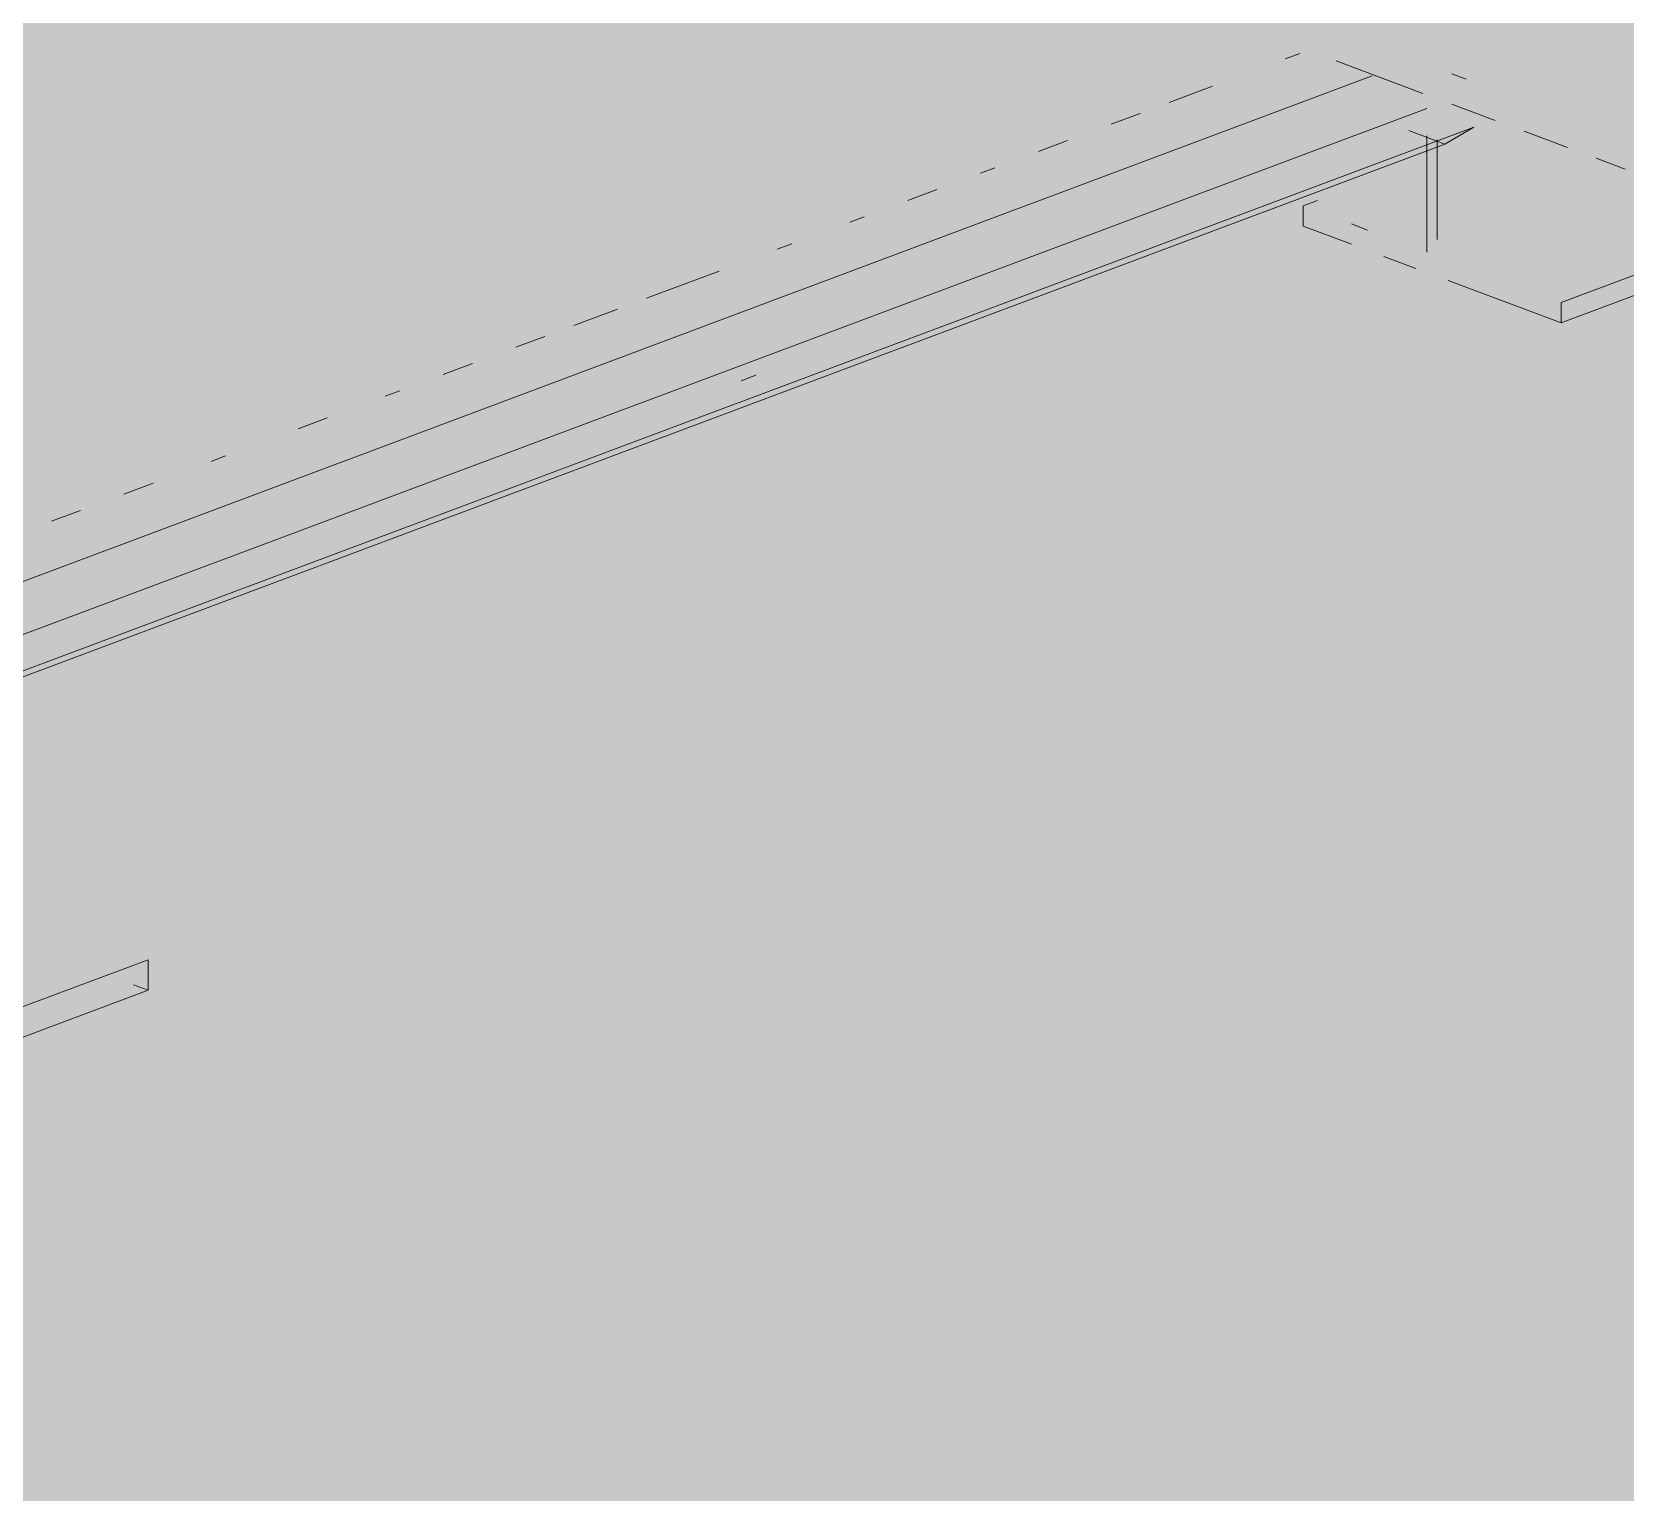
# Paper-space layout '03 3D Building and Roof' of a CAD drawing. Header units: millimetres. Extents: x 5 to 415, y 5 to 292.
# Drawn here: x 171.69 to 178.55, y 85.89 to 92.18 of the extents above; entities that cross this region are included whole.
import ezdxf

# ---------------------------------------------------------------- set-up
doc = ezdxf.new("R2010")
doc.units = ezdxf.units.MM
doc.layers.add('EXISTING', color=7, linetype='Continuous')
doc.layers.add('IMAGES', color=7, linetype='Continuous')

# ---------------------------------------------------------------- blocks, each defined once
blk = doc.blocks.new('SHEET_03')
at = {"layer": 'EXISTING', "color": 250, "lineweight": 9}
for p, q in [((177.086, 92.059), (177.1485, 92.0824)), ((177.6788, 91.9111), (177.3057, 92.0509)), ((169.7756, 89.1077), (177.461, 91.9867)), ((177.8032, 91.9957), (177.8653, 91.9724)), ((176.5862, 91.8717), (176.7736, 91.9419)), ((177.6961, 91.8464), (170.1357, 89.0142)), ((177.9897, 91.7947), (177.8032, 91.8646)), ((176.3362, 91.7781), (176.4612, 91.8249)), ((170.3379, 88.9331), (177.8983, 91.7652)), ((176.0238, 91.6611), (176.1488, 91.7079)), ((177.7733, 91.693), (177.6189, 91.7509)), ((177.6961, 91.7282), (177.6961, 91.2272)), ((177.7405, 91.2822), (177.7405, 91.7116)), ((177.8983, 91.7652), (177.7733, 91.693)), ((178.3006, 91.6782), (178.1141, 91.7481)), ((170.3379, 88.9076), (177.7733, 91.693)), ((178.5493, 91.585), (178.4249, 91.6316)), ((175.7739, 91.5674), (175.8364, 91.5908)), ((175.4615, 91.4504), (175.5865, 91.4972)), ((177.2252, 91.4504), (177.1628, 91.427)), ((177.1628, 91.427), (177.1628, 91.3396)), ((175.2116, 91.3568), (175.274, 91.3802)), ((177.1628, 91.3396), (177.3711, 91.2616)), ((177.4406, 91.3229), (177.3711, 91.349)), ((178.2738, 91.0108), (179.1474, 91.3381)), ((178.2738, 90.9234), (179.3346, 91.3208)), ((174.8991, 91.2398), (174.9616, 91.2632)), ((177.51, 91.2095), (177.6489, 91.1575)), ((174.3368, 91.0291), (174.6492, 91.1461)), ((177.7878, 91.1055), (178.2738, 90.9234)), ((174.0244, 90.9121), (174.2118, 90.9823)), ((178.2738, 90.9234), (178.2738, 91.0108)), ((173.7745, 90.8184), (173.8994, 90.8653)), ((173.462, 90.7014), (173.587, 90.7482)), ((174.7447, 90.6742), (174.8071, 90.6976)), ((173.2121, 90.6078), (173.2746, 90.6312)), ((172.8372, 90.4673), (172.9622, 90.5142)), ((172.4623, 90.3269), (172.5248, 90.3503)), ((172.0874, 90.1865), (172.2124, 90.2333)), ((171.775, 90.0694), (171.9, 90.1162)), ((171.0246, 87.7454), (172.1912, 88.1824)), ((172.1912, 88.0513), (172.1912, 88.1824)), ((172.129, 88.0746), (172.1912, 88.0513)), ((172.1912, 88.0513), (171.0246, 87.6143))]:
    blk.add_line(p, q, dxfattribs=at)
at = {"layer": 'IMAGES', "color": 7}
for points in [[(162.3267, 92.1143), (175.8644, 92.1143), (162.3267, 92.2857), (175.8644, 92.2857)], [(175.8644, 92.1143), (176.2071, 92.1143), (175.8644, 92.2857), (176.2071, 92.2857)], [(176.2071, 92.1143), (176.3785, 92.1143), (176.2071, 92.2857), (176.3785, 92.2857)], [(176.3785, 92.1143), (176.5498, 92.1143), (176.3785, 92.2857), (176.5498, 92.2857)], [(176.5498, 91.9429), (176.7212, 91.9429), (176.5498, 92.2857), (176.7212, 92.2857)], [(176.7212, 92.1143), (176.8926, 92.1143), (176.7212, 92.2857), (176.8926, 92.2857)], [(176.8926, 92.1143), (177.0639, 92.1143), (176.8926, 92.2857), (177.0639, 92.2857)], [(177.0639, 92.1143), (177.2353, 92.1143), (177.0639, 92.2857), (177.2353, 92.2857)], [(177.2353, 92.1143), (177.4066, 92.1143), (177.2353, 92.2857), (177.4066, 92.2857)], [(177.4066, 92.1143), (177.578, 92.1143), (177.4066, 92.2857), (177.578, 92.2857)], [(177.578, 92.1143), (177.7494, 92.1143), (177.578, 92.2857), (177.7494, 92.2857)], [(177.7494, 92.1143), (177.9207, 92.1143), (177.7494, 92.2857), (177.9207, 92.2857)], [(177.9207, 91.9429), (178.0921, 91.9429), (177.9207, 92.2857), (178.0921, 92.2857)], [(178.0921, 92.1143), (178.2635, 92.1143), (178.0921, 92.2857), (178.2635, 92.2857)], [(178.2635, 92.1143), (178.4348, 92.1143), (178.2635, 92.2857), (178.4348, 92.2857)], [(178.4348, 92.1143), (178.6062, 92.1143), (178.4348, 92.2857), (178.6062, 92.2857)], [(162.6694, 91.9429), (175.8644, 91.9429), (162.6694, 92.1143), (175.8644, 92.1143)], [(175.8644, 91.9429), (176.0357, 91.9429), (175.8644, 92.1143), (176.0357, 92.1143)], [(176.0357, 91.9429), (176.2071, 91.9429), (176.0357, 92.1143), (176.2071, 92.1143)], [(176.2071, 91.9429), (176.3785, 91.9429), (176.2071, 92.1143), (176.3785, 92.1143)], [(176.3785, 91.9429), (176.5498, 91.9429), (176.3785, 92.1143), (176.5498, 92.1143)], [(176.7212, 91.9429), (176.8926, 91.9429), (176.7212, 92.1143), (176.8926, 92.1143)], [(176.8926, 91.9429), (177.0639, 91.9429), (176.8926, 92.1143), (177.0639, 92.1143)], [(177.0639, 91.9429), (177.4066, 91.9429), (177.0639, 92.1143), (177.4066, 92.1143)], [(177.4066, 91.9429), (177.578, 91.9429), (177.4066, 92.1143), (177.578, 92.1143)], [(177.578, 91.9429), (177.7494, 91.9429), (177.578, 92.1143), (177.7494, 92.1143)], [(177.7494, 91.7714), (177.9207, 91.7714), (177.7494, 92.1143), (177.9207, 92.1143)], [(178.0921, 91.9429), (178.2635, 91.9429), (178.0921, 92.1143), (178.2635, 92.1143)], [(178.2635, 91.7714), (178.4348, 91.7714), (178.2635, 92.1143), (178.4348, 92.1143)], [(178.4348, 91.9429), (178.6062, 91.9429), (178.4348, 92.1143), (178.6062, 92.1143)], [(163.0121, 91.7714), (175.3503, 91.7714), (163.0121, 91.9429), (175.3503, 91.9429)], [(175.3503, 91.7714), (175.5217, 91.7714), (175.3503, 91.9429), (175.5217, 91.9429)], [(175.5217, 91.7714), (175.693, 91.7714), (175.5217, 91.9429), (175.693, 91.9429)], [(175.693, 91.7714), (175.8644, 91.7714), (175.693, 91.9429), (175.8644, 91.9429)], [(175.8644, 91.4286), (176.0357, 91.4286), (175.8644, 91.9429), (176.0357, 91.9429)], [(176.0357, 91.7714), (176.2071, 91.7714), (176.0357, 91.9429), (176.2071, 91.9429)], [(176.2071, 91.7714), (176.3785, 91.7714), (176.2071, 91.9429), (176.3785, 91.9429)], [(176.3785, 91.7714), (176.5498, 91.7714), (176.3785, 91.9429), (176.5498, 91.9429)], [(176.5498, 91.7714), (176.8926, 91.7714), (176.5498, 91.9429), (176.8926, 91.9429)], [(176.8926, 91.7714), (177.0639, 91.7714), (176.8926, 91.9429), (177.0639, 91.9429)], [(177.0639, 91.7714), (177.4066, 91.7714), (177.0639, 91.9429), (177.4066, 91.9429)], [(177.4066, 91.7714), (177.7494, 91.7714), (177.4066, 91.9429), (177.7494, 91.9429)], [(177.9207, 91.7714), (178.0921, 91.7714), (177.9207, 91.9429), (178.0921, 91.9429)], [(178.0921, 91.7714), (178.2635, 91.7714), (178.0921, 91.9429), (178.2635, 91.9429)], [(178.4348, 91.7714), (178.6062, 91.7714), (178.4348, 91.9429), (178.6062, 91.9429)], [(163.6976, 91.6), (175.0076, 91.6), (163.6976, 91.7714), (175.0076, 91.7714)], [(175.0076, 91.6), (175.5217, 91.6), (175.0076, 91.7714), (175.5217, 91.7714)], [(175.5217, 91.6), (175.8644, 91.6), (175.5217, 91.7714), (175.8644, 91.7714)], [(176.0357, 91.6), (176.2071, 91.6), (176.0357, 91.7714), (176.2071, 91.7714)], [(176.2071, 91.6), (176.3785, 91.6), (176.2071, 91.7714), (176.3785, 91.7714)], [(176.3785, 91.6), (176.7212, 91.6), (176.3785, 91.7714), (176.7212, 91.7714)], [(176.7212, 91.4286), (176.8926, 91.4286), (176.7212, 91.7714), (176.8926, 91.7714)], [(176.8926, 91.6), (177.2353, 91.6), (176.8926, 91.7714), (177.2353, 91.7714)], [(177.2353, 91.6), (177.578, 91.6), (177.2353, 91.7714), (177.578, 91.7714)], [(177.578, 91.6), (177.7494, 91.6), (177.578, 91.7714), (177.7494, 91.7714)], [(177.7494, 91.6), (177.9207, 91.6), (177.7494, 91.7714), (177.9207, 91.7714)], [(177.9207, 91.6), (178.2635, 91.6), (177.9207, 91.7714), (178.2635, 91.7714)], [(178.2635, 91.6), (178.6062, 91.6), (178.2635, 91.7714), (178.6062, 91.7714)], [(164.2117, 91.4286), (174.6648, 91.4286), (164.2117, 91.6), (174.6648, 91.6)], [(174.6648, 91.4286), (174.8362, 91.4286), (174.6648, 91.6), (174.8362, 91.6)], [(174.8362, 91.4286), (175.0076, 91.4286), (174.8362, 91.6), (175.0076, 91.6)], [(175.0076, 91.4286), (175.1789, 91.4286), (175.0076, 91.6), (175.1789, 91.6)], [(175.1789, 91.4286), (175.3503, 91.4286), (175.1789, 91.6), (175.3503, 91.6)], [(175.3503, 91.4286), (175.5217, 91.4286), (175.3503, 91.6), (175.5217, 91.6)], [(175.5217, 91.4286), (175.8644, 91.4286), (175.5217, 91.6), (175.8644, 91.6)], [(176.0357, 91.2571), (176.3785, 91.2571), (176.0357, 91.6), (176.3785, 91.6)], [(176.3785, 91.2571), (176.5498, 91.2571), (176.3785, 91.6), (176.5498, 91.6)], [(176.5498, 91.4286), (176.7212, 91.4286), (176.5498, 91.6), (176.7212, 91.6)], [(176.8926, 91.4286), (177.4066, 91.4286), (176.8926, 91.6), (177.4066, 91.6)], [(177.4066, 91.4286), (177.578, 91.4286), (177.4066, 91.6), (177.578, 91.6)], [(177.578, 91.4286), (177.9207, 91.4286), (177.578, 91.6), (177.9207, 91.6)], [(177.9207, 91.4286), (178.0921, 91.4286), (177.9207, 91.6), (178.0921, 91.6)], [(178.0921, 91.4286), (178.2635, 91.4286), (178.0921, 91.6), (178.2635, 91.6)], [(178.2635, 91.4286), (178.4348, 91.4286), (178.2635, 91.6), (178.4348, 91.6)], [(178.4348, 91.4286), (178.6062, 91.4286), (178.4348, 91.6), (178.6062, 91.6)], [(164.3831, 91.2571), (174.1508, 91.2571), (164.3831, 91.4286), (174.1508, 91.4286)], [(174.1508, 91.2571), (174.4935, 91.2571), (174.1508, 91.4286), (174.4935, 91.4286)], [(174.4935, 91.2571), (174.6648, 91.2571), (174.4935, 91.4286), (174.6648, 91.4286)], [(174.6648, 91.2571), (174.8362, 91.2571), (174.6648, 91.4286), (174.8362, 91.4286)], [(174.8362, 91.2571), (175.0076, 91.2571), (174.8362, 91.4286), (175.0076, 91.4286)], [(175.0076, 91.2571), (175.1789, 91.2571), (175.0076, 91.4286), (175.1789, 91.4286)], [(175.1789, 91.2571), (175.693, 91.2571), (175.1789, 91.4286), (175.693, 91.4286)], [(175.693, 91.2571), (176.0357, 91.2571), (175.693, 91.4286), (176.0357, 91.4286)], [(176.5498, 91.2571), (177.0639, 91.2571), (176.5498, 91.4286), (177.0639, 91.4286)], [(177.0639, 91.2571), (177.4066, 91.2571), (177.0639, 91.4286), (177.4066, 91.4286)], [(177.4066, 91.2571), (177.578, 91.2571), (177.4066, 91.4286), (177.578, 91.4286)], [(177.578, 91.2571), (177.7494, 91.2571), (177.578, 91.4286), (177.7494, 91.4286)], [(177.7494, 91.2571), (177.9207, 91.2571), (177.7494, 91.4286), (177.9207, 91.4286)], [(177.9207, 91.2571), (178.0921, 91.2571), (177.9207, 91.4286), (178.0921, 91.4286)], [(178.0921, 91.2571), (178.2635, 91.2571), (178.0921, 91.4286), (178.2635, 91.4286)], [(178.2635, 91.2571), (178.6062, 91.2571), (178.2635, 91.4286), (178.6062, 91.4286)], [(164.8971, 91.0857), (173.6367, 91.0857), (164.8971, 91.2571), (173.6367, 91.2571)], [(173.6367, 91.0857), (174.1508, 91.0857), (173.6367, 91.2571), (174.1508, 91.2571)], [(174.1508, 91.0857), (174.4935, 91.0857), (174.1508, 91.2571), (174.4935, 91.2571)], [(174.4935, 91.0857), (174.6648, 91.0857), (174.4935, 91.2571), (174.6648, 91.2571)], [(174.6648, 90.9143), (175.0076, 90.9143), (174.6648, 91.2571), (175.0076, 91.2571)], [(175.0076, 91.0857), (175.1789, 91.0857), (175.0076, 91.2571), (175.1789, 91.2571)], [(175.1789, 91.0857), (175.3503, 91.0857), (175.1789, 91.2571), (175.3503, 91.2571)], [(175.3503, 91.0857), (176.0357, 91.0857), (175.3503, 91.2571), (176.0357, 91.2571)], [(176.0357, 91.0857), (176.5498, 91.0857), (176.0357, 91.2571), (176.5498, 91.2571)], [(176.5498, 91.0857), (176.8926, 91.0857), (176.5498, 91.2571), (176.8926, 91.2571)], [(176.8926, 91.0857), (177.0639, 91.0857), (176.8926, 91.2571), (177.0639, 91.2571)], [(177.0639, 91.0857), (177.2353, 91.0857), (177.0639, 91.2571), (177.2353, 91.2571)], [(177.2353, 91.0857), (177.578, 91.0857), (177.2353, 91.2571), (177.578, 91.2571)], [(177.578, 91.0857), (177.7494, 91.0857), (177.578, 91.2571), (177.7494, 91.2571)], [(177.7494, 91.0857), (177.9207, 91.0857), (177.7494, 91.2571), (177.9207, 91.2571)], [(177.9207, 91.0857), (178.0921, 91.0857), (177.9207, 91.2571), (178.0921, 91.2571)], [(178.0921, 91.0857), (178.2635, 91.0857), (178.0921, 91.2571), (178.2635, 91.2571)], [(178.2635, 91.0857), (178.4348, 91.0857), (178.2635, 91.2571), (178.4348, 91.2571)], [(178.4348, 91.0857), (178.6062, 91.0857), (178.4348, 91.2571), (178.6062, 91.2571)], [(165.5826, 90.9143), (173.2939, 90.9143), (165.5826, 91.0857), (173.2939, 91.0857)], [(173.2939, 90.9143), (173.6367, 90.9143), (173.2939, 91.0857), (173.6367, 91.0857)], [(173.6367, 90.9143), (173.808, 90.9143), (173.6367, 91.0857), (173.808, 91.0857)], [(173.808, 90.9143), (173.9794, 90.9143), (173.808, 91.0857), (173.9794, 91.0857)], [(173.9794, 90.9143), (174.1508, 90.9143), (173.9794, 91.0857), (174.1508, 91.0857)], [(174.1508, 90.9143), (174.4935, 90.9143), (174.1508, 91.0857), (174.4935, 91.0857)], [(174.4935, 90.9143), (174.6648, 90.9143), (174.4935, 91.0857), (174.6648, 91.0857)], [(175.0076, 90.9143), (175.1789, 90.9143), (175.0076, 91.0857), (175.1789, 91.0857)], [(175.1789, 90.9143), (175.5217, 90.9143), (175.1789, 91.0857), (175.5217, 91.0857)], [(175.5217, 90.9143), (175.693, 90.9143), (175.5217, 91.0857), (175.693, 91.0857)], [(175.693, 90.9143), (176.2071, 90.9143), (175.693, 91.0857), (176.2071, 91.0857)], [(176.2071, 90.9143), (176.3785, 90.9143), (176.2071, 91.0857), (176.3785, 91.0857)], [(176.3785, 90.9143), (176.5498, 90.9143), (176.3785, 91.0857), (176.5498, 91.0857)], [(176.5498, 90.9143), (176.7212, 90.9143), (176.5498, 91.0857), (176.7212, 91.0857)], [(176.7212, 90.9143), (176.8926, 90.9143), (176.7212, 91.0857), (176.8926, 91.0857)], [(176.8926, 90.9143), (177.0639, 90.9143), (176.8926, 91.0857), (177.0639, 91.0857)], [(177.0639, 90.9143), (177.2353, 90.9143), (177.0639, 91.0857), (177.2353, 91.0857)], [(177.2353, 90.9143), (177.4066, 90.9143), (177.2353, 91.0857), (177.4066, 91.0857)], [(177.4066, 90.9143), (177.578, 90.9143), (177.4066, 91.0857), (177.578, 91.0857)], [(177.578, 90.9143), (177.7494, 90.9143), (177.578, 91.0857), (177.7494, 91.0857)], [(177.7494, 90.9143), (178.0921, 90.9143), (177.7494, 91.0857), (178.0921, 91.0857)], [(178.0921, 90.9143), (178.2635, 90.9143), (178.0921, 91.0857), (178.2635, 91.0857)], [(178.2635, 90.9143), (178.7776, 90.9143), (178.2635, 91.0857), (178.7776, 91.0857)], [(165.9253, 90.7429), (172.7798, 90.7429), (165.9253, 90.9143), (172.7798, 90.9143)], [(172.7798, 90.7429), (172.9512, 90.7429), (172.7798, 90.9143), (172.9512, 90.9143)], [(172.9512, 90.5714), (173.1226, 90.5714), (172.9512, 90.9143), (173.1226, 90.9143)], [(173.1226, 90.7429), (173.2939, 90.7429), (173.1226, 90.9143), (173.2939, 90.9143)], [(173.2939, 90.7429), (173.6367, 90.7429), (173.2939, 90.9143), (173.6367, 90.9143)], [(173.6367, 90.7429), (173.808, 90.7429), (173.6367, 90.9143), (173.808, 90.9143)], [(173.808, 90.7429), (173.9794, 90.7429), (173.808, 90.9143), (173.9794, 90.9143)], [(173.9794, 90.7429), (174.3221, 90.7429), (173.9794, 90.9143), (174.3221, 90.9143)], [(174.3221, 90.7429), (174.6648, 90.7429), (174.3221, 90.9143), (174.6648, 90.9143)], [(174.6648, 90.7429), (174.8362, 90.7429), (174.6648, 90.9143), (174.8362, 90.9143)], [(174.8362, 90.7429), (175.1789, 90.7429), (174.8362, 90.9143), (175.1789, 90.9143)], [(175.1789, 90.7429), (175.3503, 90.7429), (175.1789, 90.9143), (175.3503, 90.9143)], [(175.3503, 90.7429), (175.5217, 90.7429), (175.3503, 90.9143), (175.5217, 90.9143)], [(175.5217, 90.7429), (175.693, 90.7429), (175.5217, 90.9143), (175.693, 90.9143)], [(175.693, 90.7429), (175.8644, 90.7429), (175.693, 90.9143), (175.8644, 90.9143)], [(175.8644, 90.7429), (176.0357, 90.7429), (175.8644, 90.9143), (176.0357, 90.9143)], [(176.0357, 90.7429), (176.2071, 90.7429), (176.0357, 90.9143), (176.2071, 90.9143)], [(176.2071, 90.7429), (176.3785, 90.7429), (176.2071, 90.9143), (176.3785, 90.9143)], [(176.3785, 90.7429), (176.5498, 90.7429), (176.3785, 90.9143), (176.5498, 90.9143)], [(176.5498, 90.7429), (177.578, 90.7429), (176.5498, 90.9143), (177.578, 90.9143)], [(177.578, 90.7429), (177.7494, 90.7429), (177.578, 90.9143), (177.7494, 90.9143)], [(177.7494, 90.7429), (177.9207, 90.7429), (177.7494, 90.9143), (177.9207, 90.9143)], [(177.9207, 90.7429), (178.0921, 90.7429), (177.9207, 90.9143), (178.0921, 90.9143)], [(178.0921, 90.7429), (178.6062, 90.7429), (178.0921, 90.9143), (178.6062, 90.9143)], [(166.4394, 90.5714), (172.2658, 90.5714), (166.4394, 90.7429), (172.2658, 90.7429)], [(172.2658, 90.5714), (172.4371, 90.5714), (172.2658, 90.7429), (172.4371, 90.7429)], [(172.4371, 90.5714), (172.6085, 90.5714), (172.4371, 90.7429), (172.6085, 90.7429)], [(172.6085, 90.5714), (172.7798, 90.5714), (172.6085, 90.7429), (172.7798, 90.7429)], [(172.7798, 90.5714), (172.9512, 90.5714), (172.7798, 90.7429), (172.9512, 90.7429)], [(173.1226, 90.5714), (173.2939, 90.5714), (173.1226, 90.7429), (173.2939, 90.7429)], [(173.2939, 90.5714), (173.4653, 90.5714), (173.2939, 90.7429), (173.4653, 90.7429)], [(173.4653, 90.5714), (173.6367, 90.5714), (173.4653, 90.7429), (173.6367, 90.7429)], [(173.6367, 90.5714), (174.1508, 90.5714), (173.6367, 90.7429), (174.1508, 90.7429)], [(174.1508, 90.5714), (174.4935, 90.5714), (174.1508, 90.7429), (174.4935, 90.7429)], [(174.4935, 90.5714), (174.6648, 90.5714), (174.4935, 90.7429), (174.6648, 90.7429)], [(174.6648, 90.5714), (174.8362, 90.5714), (174.6648, 90.7429), (174.8362, 90.7429)], [(174.8362, 90.5714), (175.1789, 90.5714), (174.8362, 90.7429), (175.1789, 90.7429)], [(175.1789, 90.5714), (175.5217, 90.5714), (175.1789, 90.7429), (175.5217, 90.7429)], [(175.5217, 90.5714), (175.693, 90.5714), (175.5217, 90.7429), (175.693, 90.7429)], [(175.693, 90.5714), (176.0357, 90.5714), (175.693, 90.7429), (176.0357, 90.7429)], [(176.0357, 90.5714), (176.2071, 90.5714), (176.0357, 90.7429), (176.2071, 90.7429)], [(176.2071, 90.5714), (178.0921, 90.5714), (176.2071, 90.7429), (178.0921, 90.7429)], [(178.0921, 90.5714), (178.6062, 90.5714), (178.0921, 90.7429), (178.6062, 90.7429)], [(166.7821, 90.4), (171.923, 90.4), (166.7821, 90.5714), (171.923, 90.5714)], [(171.923, 90.4), (172.0944, 90.4), (171.923, 90.5714), (172.0944, 90.5714)], [(172.0944, 90.4), (172.2658, 90.4), (172.0944, 90.5714), (172.2658, 90.5714)], [(172.2658, 90.4), (172.4371, 90.4), (172.2658, 90.5714), (172.4371, 90.5714)], [(172.4371, 90.4), (172.7798, 90.4), (172.4371, 90.5714), (172.7798, 90.5714)], [(172.7798, 90.4), (172.9512, 90.4), (172.7798, 90.5714), (172.9512, 90.5714)], [(172.9512, 90.4), (173.1226, 90.4), (172.9512, 90.5714), (173.1226, 90.5714)], [(173.1226, 90.4), (173.2939, 90.4), (173.1226, 90.5714), (173.2939, 90.5714)], [(173.2939, 90.4), (174.3221, 90.4), (173.2939, 90.5714), (174.3221, 90.5714)], [(174.3221, 90.4), (174.8362, 90.4), (174.3221, 90.5714), (174.8362, 90.5714)], [(174.8362, 90.4), (175.1789, 90.4), (174.8362, 90.5714), (175.1789, 90.5714)], [(175.1789, 90.4), (175.3503, 90.4), (175.1789, 90.5714), (175.3503, 90.5714)], [(175.3503, 90.4), (175.5217, 90.4), (175.3503, 90.5714), (175.5217, 90.5714)], [(175.5217, 90.4), (175.693, 90.4), (175.5217, 90.5714), (175.693, 90.5714)], [(175.693, 90.4), (180.4912, 90.4), (175.693, 90.5714), (180.4912, 90.5714)], [(171.4089, 90.2286), (171.7517, 90.2286), (171.4089, 90.4), (171.7517, 90.4)], [(171.7517, 90.2286), (171.923, 90.2286), (171.7517, 90.4), (171.923, 90.4)], [(171.923, 90.2286), (172.2658, 90.2286), (171.923, 90.4), (172.2658, 90.4)], [(172.2658, 90.2286), (172.4371, 90.2286), (172.2658, 90.4), (172.4371, 90.4)], [(172.4371, 90.2286), (172.6085, 90.2286), (172.4371, 90.4), (172.6085, 90.4)], [(172.6085, 90.2286), (172.9512, 90.2286), (172.6085, 90.4), (172.9512, 90.4)], [(172.9512, 90.2286), (173.9794, 90.2286), (172.9512, 90.4), (173.9794, 90.4)], [(173.9794, 90.2286), (174.3221, 90.2286), (173.9794, 90.4), (174.3221, 90.4)], [(174.3221, 90.2286), (174.4935, 90.2286), (174.3221, 90.4), (174.4935, 90.4)], [(174.4935, 90.2286), (174.6648, 90.2286), (174.4935, 90.4), (174.6648, 90.4)], [(174.6648, 90.2286), (174.8362, 90.2286), (174.6648, 90.4), (174.8362, 90.4)], [(174.8362, 90.2286), (175.1789, 90.2286), (174.8362, 90.4), (175.1789, 90.4)], [(175.1789, 90.2286), (175.3503, 90.2286), (175.1789, 90.4), (175.3503, 90.4)], [(175.3503, 90.2286), (180.8339, 90.2286), (175.3503, 90.4), (180.8339, 90.4)], [(171.5803, 90.0571), (171.7517, 90.0571), (171.5803, 90.2286), (171.7517, 90.2286)], [(171.7517, 90.0571), (171.923, 90.0571), (171.7517, 90.2286), (171.923, 90.2286)], [(171.923, 90.0571), (172.0944, 90.0571), (171.923, 90.2286), (172.0944, 90.2286)], [(172.0944, 90.0571), (172.6085, 90.0571), (172.0944, 90.2286), (172.6085, 90.2286)], [(172.6085, 89.8857), (173.1226, 89.8857), (172.6085, 90.2286), (173.1226, 90.2286)], [(173.1226, 90.0571), (173.2939, 90.0571), (173.1226, 90.2286), (173.2939, 90.2286)], [(173.2939, 90.0571), (173.4653, 90.0571), (173.2939, 90.2286), (173.4653, 90.2286)], [(173.4653, 90.0571), (173.808, 90.0571), (173.4653, 90.2286), (173.808, 90.2286)], [(173.808, 90.0571), (173.9794, 90.0571), (173.808, 90.2286), (173.9794, 90.2286)], [(173.9794, 90.0571), (174.1508, 90.0571), (173.9794, 90.2286), (174.1508, 90.2286)], [(174.1508, 90.0571), (174.3221, 90.0571), (174.1508, 90.2286), (174.3221, 90.2286)], [(174.3221, 90.0571), (174.4935, 90.0571), (174.3221, 90.2286), (174.4935, 90.2286)], [(174.4935, 90.0571), (174.6648, 90.0571), (174.4935, 90.2286), (174.6648, 90.2286)], [(174.6648, 90.0571), (174.8362, 90.0571), (174.6648, 90.2286), (174.8362, 90.2286)], [(174.8362, 90.0571), (181.5194, 90.0571), (174.8362, 90.2286), (181.5194, 90.2286)], [(171.5803, 89.8857), (171.7517, 89.8857), (171.5803, 90.0571), (171.7517, 90.0571)], [(171.7517, 89.8857), (171.923, 89.8857), (171.7517, 90.0571), (171.923, 90.0571)], [(171.923, 89.8857), (172.6085, 89.8857), (171.923, 90.0571), (172.6085, 90.0571)], [(173.1226, 89.8857), (173.4653, 89.8857), (173.1226, 90.0571), (173.4653, 90.0571)], [(173.4653, 89.8857), (173.6367, 89.8857), (173.4653, 90.0571), (173.6367, 90.0571)], [(173.6367, 89.8857), (173.808, 89.8857), (173.6367, 90.0571), (173.808, 90.0571)], [(173.808, 89.8857), (174.1508, 89.8857), (173.808, 90.0571), (174.1508, 90.0571)], [(174.1508, 89.8857), (174.3221, 89.8857), (174.1508, 90.0571), (174.3221, 90.0571)], [(174.3221, 89.8857), (181.6907, 89.8857), (174.3221, 90.0571), (181.6907, 90.0571)], [(171.5803, 89.7143), (171.923, 89.7143), (171.5803, 89.8857), (171.923, 89.8857)], [(171.923, 89.7143), (172.2658, 89.7143), (171.923, 89.8857), (172.2658, 89.8857)], [(172.2658, 89.7143), (172.9512, 89.7143), (172.2658, 89.8857), (172.9512, 89.8857)], [(172.9512, 89.7143), (173.1226, 89.7143), (172.9512, 89.8857), (173.1226, 89.8857)], [(173.1226, 89.7143), (173.2939, 89.7143), (173.1226, 89.8857), (173.2939, 89.8857)], [(173.2939, 89.7143), (173.4653, 89.7143), (173.2939, 89.8857), (173.4653, 89.8857)], [(173.4653, 89.7143), (173.6367, 89.7143), (173.4653, 89.8857), (173.6367, 89.8857)], [(173.6367, 89.7143), (173.808, 89.7143), (173.6367, 89.8857), (173.808, 89.8857)], [(173.808, 89.7143), (182.2048, 89.7143), (173.808, 89.8857), (182.2048, 89.8857)], [(171.0662, 89.5429), (171.923, 89.5429), (171.0662, 89.7143), (171.923, 89.7143)], [(171.923, 89.5429), (172.4371, 89.5429), (171.923, 89.7143), (172.4371, 89.7143)], [(172.4371, 89.5429), (172.6085, 89.5429), (172.4371, 89.7143), (172.6085, 89.7143)], [(172.6085, 89.5429), (172.7798, 89.5429), (172.6085, 89.7143), (172.7798, 89.7143)], [(172.7798, 89.5429), (172.9512, 89.5429), (172.7798, 89.7143), (172.9512, 89.7143)], [(172.9512, 89.5429), (173.1226, 89.5429), (172.9512, 89.7143), (173.1226, 89.7143)], [(173.1226, 89.5429), (173.2939, 89.5429), (173.1226, 89.7143), (173.2939, 89.7143)], [(173.2939, 89.5429), (182.7189, 89.5429), (173.2939, 89.7143), (182.7189, 89.7143)], [(171.2376, 89.3714), (171.7517, 89.3714), (171.2376, 89.5429), (171.7517, 89.5429)], [(171.7517, 89.3714), (171.923, 89.3714), (171.7517, 89.5429), (171.923, 89.5429)], [(171.923, 89.3714), (172.0944, 89.3714), (171.923, 89.5429), (172.0944, 89.5429)], [(172.0944, 89.3714), (172.2658, 89.3714), (172.0944, 89.5429), (172.2658, 89.5429)], [(172.2658, 89.3714), (172.4371, 89.3714), (172.2658, 89.5429), (172.4371, 89.5429)], [(172.4371, 89.3714), (172.7798, 89.3714), (172.4371, 89.5429), (172.7798, 89.5429)], [(172.7798, 89.3714), (172.9512, 89.3714), (172.7798, 89.5429), (172.9512, 89.5429)], [(172.9512, 89.3714), (183.0616, 89.3714), (172.9512, 89.5429), (183.0616, 89.5429)], [(171.5803, 89.2), (171.7517, 89.2), (171.5803, 89.3714), (171.7517, 89.3714)], [(171.7517, 89.2), (171.923, 89.2), (171.7517, 89.3714), (171.923, 89.3714)], [(171.923, 89.2), (172.0944, 89.2), (171.923, 89.3714), (172.0944, 89.3714)], [(172.0944, 89.2), (172.2658, 89.2), (172.0944, 89.3714), (172.2658, 89.3714)], [(172.2658, 89.2), (172.4371, 89.2), (172.2658, 89.3714), (172.4371, 89.3714)], [(172.4371, 89.2), (183.7471, 89.2), (172.4371, 89.3714), (183.7471, 89.3714)], [(171.5803, 89.0286), (171.923, 89.0286), (171.5803, 89.2), (171.923, 89.2)], [(171.923, 89.0286), (184.0898, 89.0286), (171.923, 89.2), (184.0898, 89.2)], [(171.5803, 88.8571), (184.6039, 88.8571), (171.5803, 89.0286), (184.6039, 89.0286)], [(171.5803, 88.6857), (185.118, 88.6857), (171.5803, 88.8571), (185.118, 88.8571)], [(171.5803, 88.5143), (171.923, 88.5143), (171.5803, 88.6857), (171.923, 88.6857)], [(171.923, 88.5143), (185.6321, 88.5143), (171.923, 88.6857), (185.6321, 88.6857)], [(171.5803, 88.3429), (171.7517, 88.3429), (171.5803, 88.5143), (171.7517, 88.5143)], [(171.7517, 88.3429), (171.923, 88.3429), (171.7517, 88.5143), (171.923, 88.5143)], [(171.923, 88.3429), (172.4371, 88.3429), (171.923, 88.5143), (172.4371, 88.5143)], [(172.4371, 88.3429), (184.9466, 88.3429), (172.4371, 88.5143), (184.9466, 88.5143)], [(171.5803, 88.1714), (171.923, 88.1714), (171.5803, 88.3429), (171.923, 88.3429)], [(171.923, 88.1714), (172.0944, 88.1714), (171.923, 88.3429), (172.0944, 88.3429)], [(172.0944, 88.1714), (172.4371, 88.1714), (172.0944, 88.3429), (172.4371, 88.3429)], [(172.4371, 88.1714), (172.6085, 88.1714), (172.4371, 88.3429), (172.6085, 88.3429)], [(172.6085, 88.1714), (184.6039, 88.1714), (172.6085, 88.3429), (184.6039, 88.3429)], [(171.5803, 88), (171.7517, 88), (171.5803, 88.1714), (171.7517, 88.1714)], [(171.7517, 88), (171.923, 88), (171.7517, 88.1714), (171.923, 88.1714)], [(171.923, 88), (172.0944, 88), (171.923, 88.1714), (172.0944, 88.1714)], [(172.0944, 88), (172.2658, 88), (172.0944, 88.1714), (172.2658, 88.1714)], [(172.2658, 88), (172.4371, 88), (172.2658, 88.1714), (172.4371, 88.1714)], [(172.4371, 88), (172.6085, 88), (172.4371, 88.1714), (172.6085, 88.1714)], [(172.6085, 88), (184.0898, 88), (172.6085, 88.1714), (184.0898, 88.1714)], [(171.5803, 87.8286), (171.7517, 87.8286), (171.5803, 88), (171.7517, 88)], [(171.7517, 87.8286), (171.923, 87.8286), (171.7517, 88), (171.923, 88)], [(171.923, 87.8286), (172.0944, 87.8286), (171.923, 88), (172.0944, 88)], [(172.0944, 87.8286), (172.2658, 87.8286), (172.0944, 88), (172.2658, 88)], [(172.2658, 87.8286), (172.4371, 87.8286), (172.2658, 88), (172.4371, 88)], [(172.4371, 87.8286), (183.5757, 87.8286), (172.4371, 88), (183.5757, 88)], [(171.4089, 87.6571), (171.7517, 87.6571), (171.4089, 87.8286), (171.7517, 87.8286)], [(171.7517, 87.6571), (171.923, 87.6571), (171.7517, 87.8286), (171.923, 87.8286)], [(171.923, 87.6571), (172.2658, 87.6571), (171.923, 87.8286), (172.2658, 87.8286)], [(172.2658, 87.6571), (172.4371, 87.6571), (172.2658, 87.8286), (172.4371, 87.8286)], [(172.4371, 87.6571), (183.0616, 87.6571), (172.4371, 87.8286), (183.0616, 87.8286)], [(171.5803, 82.6857), (171.7517, 82.6857), (171.5803, 87.6571), (171.7517, 87.6571)], [(171.7517, 87.4857), (171.923, 87.4857), (171.7517, 87.6571), (171.923, 87.6571)], [(171.923, 87.4857), (182.7189, 87.4857), (171.923, 87.6571), (182.7189, 87.6571)], [(171.7517, 87.3143), (182.2048, 87.3143), (171.7517, 87.4857), (182.2048, 87.4857)], [(171.7517, 87.1429), (181.6907, 87.1429), (171.7517, 87.3143), (181.6907, 87.3143)], [(171.7517, 86.9714), (181.1766, 86.9714), (171.7517, 87.1429), (181.1766, 87.1429)], [(171.7517, 86.8), (180.8339, 86.8), (171.7517, 86.9714), (180.8339, 86.9714)], [(171.7517, 86.4571), (171.923, 86.4571), (171.7517, 86.8), (171.923, 86.8)], [(171.923, 86.6286), (180.4912, 86.6286), (171.923, 86.8), (180.4912, 86.8)], [(171.923, 86.4571), (179.9771, 86.4571), (171.923, 86.6286), (179.9771, 86.6286)], [(171.7517, 86.2857), (179.463, 86.2857), (171.7517, 86.4571), (179.463, 86.4571)], [(171.7517, 86.1143), (178.9489, 86.1143), (171.7517, 86.2857), (178.9489, 86.2857)], [(171.7517, 85.9429), (178.6062, 85.9429), (171.7517, 86.1143), (178.6062, 86.1143)], [(171.7517, 85.7714), (177.9207, 85.7714), (171.7517, 85.9429), (177.9207, 85.9429)], [(177.9207, 85.7714), (178.2635, 85.7714), (177.9207, 85.9429), (178.2635, 85.9429)], [(178.2635, 85.7714), (178.4348, 85.7714), (178.2635, 85.9429), (178.4348, 85.9429)], [(178.4348, 85.7714), (178.6062, 85.7714), (178.4348, 85.9429), (178.6062, 85.9429)]]:
    blk.add_solid(points, dxfattribs=at)

psp = doc.layouts.new('03 3D Building and Roof')

# ---------------------------------------------------------------- block references
psp.add_blockref('SHEET_03', (0, 0))

doc.saveas('drawing.dxf')
